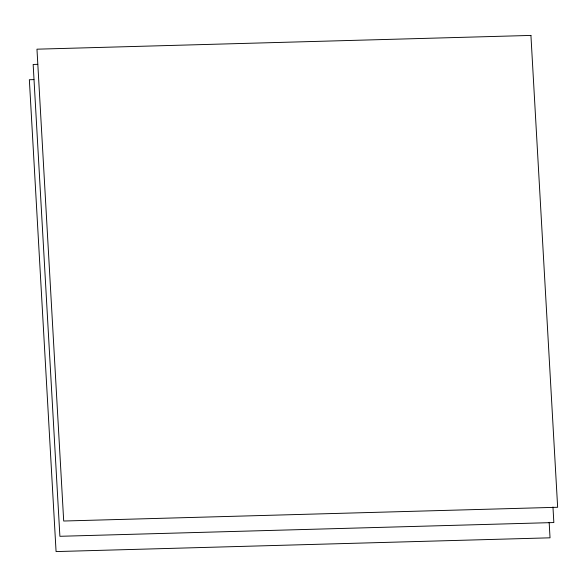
<?xml version="1.0" encoding="UTF-8"?>
<svg xmlns="http://www.w3.org/2000/svg" width="587" height="587" viewBox="0 0 587 587"><rect width="100%" height="100%" fill="white"/><g stroke="black" fill="none" stroke-linecap="round" stroke-linejoin="round"><path stroke-width="0.88" d="M37.744 64.328L33.158 64.453L59.889 536.298L553.842 522.547L552.961 506.999M33.929 79.605L29.35 79.729L56.073 551.575L550.034 537.817L549.153 522.276M530.927 35.425L36.966 49.183L63.697 521.021L557.65 507.271L530.927 35.425"/></g></svg>
